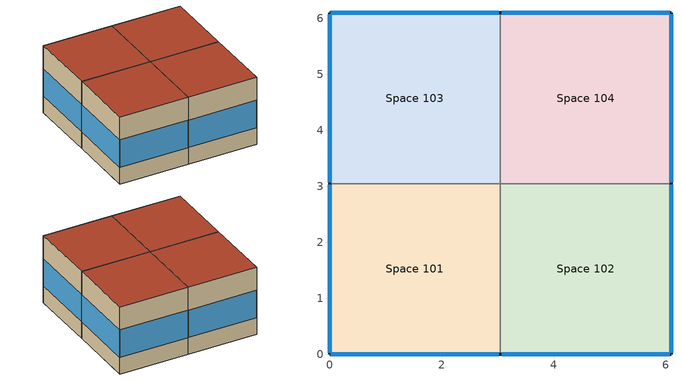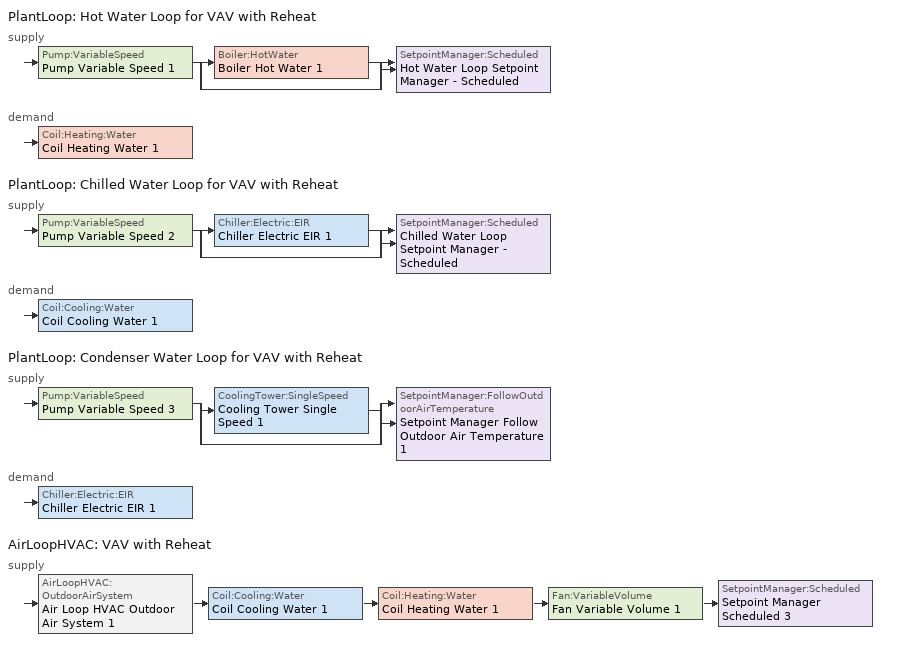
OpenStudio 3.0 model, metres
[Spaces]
Space 101
 floor ground: 3.05,3.05 3.05,0 0,0 0,3.05 z0
 wall outside: 0,3.05 0,0 3.05,0 z0:3.05
 wall to Space 103: 3.05,3.05 0,3.05 z0:3.05
 wall to Space 102: 3.05,0 3.05,3.05 z0:3.05
 window: 0.03,0 3.02,0 / 0,3.02 0,0.03 z0.76:2
 roof outside: 3.05,0 3.05,3.05 0,3.05 0,0 z3.05
Space 102
 floor ground: 6.1,3.05 6.1,0 3.05,0 3.05,3.05 z0
 wall outside: 3.05,0 6.1,0 6.1,3.05 z0:3.05
 wall to Space 104: 6.1,3.05 3.05,3.05 z0:3.05
 window: 6.1,0.03 6.1,3.02 / 3.07,0 6.07,0 z0.76:2
 roof outside: 6.1,0 6.1,3.05 3.05,3.05 3.05,0 z3.05
Space 103
 floor ground: 3.05,6.1 3.05,3.05 0,3.05 0,6.1 z0
 wall outside: 3.05,6.1 0,6.1 0,3.05 z0:3.05
 wall to Space 104: 3.05,3.05 3.05,6.1 z0:3.05
 window: 3.02,6.1 0.03,6.1 / 0,6.07 0,3.07 z0.76:2
 roof outside: 3.05,3.05 3.05,6.1 0,6.1 0,3.05 z3.05
Space 104
 floor ground: 6.1,6.1 6.1,3.05 3.05,3.05 3.05,6.1 z0
 wall outside: 6.1,3.05 6.1,6.1 3.05,6.1 z0:3.05
 window: 6.07,6.1 3.07,6.1 / 6.1,3.07 6.1,6.07 z0.76:2
 roof outside: 6.1,3.05 6.1,6.1 3.05,6.1 3.05,3.05 z3.05
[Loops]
PlantLoop 'Hot Water Loop for VAV with Reheat'
 supply: Pump:VariableSpeed 'Pump Variable Speed 1' > split
  | Boiler:HotWater 'Boiler Hot Water 1'
  | bypass
  join > SetpointManager:Scheduled 'Hot Water Loop Setpoint Manager - Scheduled'
 demand: Coil:Heating:Water 'Coil Heating Water 1'
PlantLoop 'Chilled Water Loop for VAV with Reheat'
 supply: Pump:VariableSpeed 'Pump Variable Speed 2' > split
  | Chiller:Electric:EIR 'Chiller Electric EIR 1'
  | bypass
  join > SetpointManager:Scheduled 'Chilled Water Loop Setpoint Manager - Scheduled'
 demand: Coil:Cooling:Water 'Coil Cooling Water 1'
PlantLoop 'Condenser Water Loop for VAV with Reheat'
 supply: Pump:VariableSpeed 'Pump Variable Speed 3' > split
  | CoolingTower:SingleSpeed 'Cooling Tower Single Speed 1'
  | bypass
  join > SetpointManager:FollowOutdoorAirTemperature 'Setpoint Manager Follow Outdoor Air Temperature 1'
 demand: Chiller:Electric:EIR 'Chiller Electric EIR 1'
AirLoopHVAC 'VAV with Reheat'
 supply: AirLoopHVAC:OutdoorAirSystem 'Air Loop HVAC Outdoor Air System 1' > Coil:Cooling:Water 'Coil Cooling Water 1' > Coil:Heating:Water 'Coil Heating Water 1' > Fan:VariableVolume 'Fan Variable Volume 1' > SetpointManager:Scheduled 'Setpoint Manager Scheduled 3'
[Building]
Building 1: Space Type=189.1-2009 - Office - OpenOffice - CZ4-8; Default Construction Set=189.1-2009 - CZ5 - Office
[Site]
Site 1
[ClimateZones]
Climate Zone Institution Name 1=ASHRAE; Climate Zone Document Name 1=ANSI/ASHRAE Standard 169; Climate Zone Document Year 1=2006; Climate Zone Institution Name 2=CEC; Climate Zone Document Name 2=California Climate Zone Descriptions; Climate Zone Document Year 2=1995
[DefaultConstructionSet]
189.1-2009 - CZ5 - Office: Default Exterior Surface Constructions=Default Surface Constructions 13; Default Interior Surface Constructions=Default Surface Constructions 14; Default Ground Contact Surface Constructions=Default Surface Constructions 15; Default Exterior SubSurface Constructions=Default Sub Surface Constructions 9; Default Interior SubSurface Constructions=Default Sub Surface Constructions 10; Interior Partition Construction=Interior Partition
[DefaultSurfaceConstructions]
Name | Floor Construction | Wall Construction | Roof Ceiling Construction
Default Surface Constructions 13 | ExtSlabCarpet 4in ClimateZone 1-8 | ASHRAE 189.1-2009 ExtWall Mass ClimateZone 5 | ASHRAE 189.1-2009 ExtRoof IEAD ClimateZone 2-5
Default Surface Constructions 14 | Interior Floor | Interior Wall | Interior Ceiling
Default Surface Constructions 15 | ExtSlabCarpet 4in ClimateZone 1-8 | ExtSlabCarpet 4in ClimateZone 1-8 | ExtSlabCarpet 4in ClimateZone 1-8
[Construction]
ExtSlabCarpet 4in ClimateZone 1-8: MAT-CC05 4 HW CONCRETE, CP02 CARPET PAD
Interior Floor: F16 Acoustic tile, F05 Ceiling air space resistance, M11 100mm lightweight concrete
Interior Wall: G01a 19mm gypsum board, F04 Wall air space resistance, G01a 19mm gypsum board
Interior Ceiling: M11 100mm lightweight concrete, F05 Ceiling air space resistance, F16 Acoustic tile
Exterior Door: F08 Metal surface, I01 25mm insulation board
Interior Window: Clear 3mm
Interior Door; Interior Partition: G05 25mm wood
ASHRAE 189.1-2009 ExtRoof IEAD ClimateZone 2-5: Roof Membrane, Roof Insulation [21], Metal Decking
ASHRAE 189.1-2009 ExtWindow ClimateZone 4-5: Theoretical Glass [207]
ASHRAE 189.1-2009 ExtWall Mass ClimateZone 5: 1IN Stucco, 8IN Concrete HW, Wall Insulation [40], 1/2IN Gypsum
[Material] Thermal Absorptance=0.9
Name | Roughness | Thickness {m} | Conductivity {W/m-K} | Density {kg/m3} | Specific Heat {J/kg-K} | Solar Absorptance | Visible Absorptance
MAT-CC05 4 HW CONCRETE | Rough | 0.1016 | 1.311 | 2240 | 836.8 | 0.85 | 0.85
1IN Stucco | Smooth | 0.0253 | 0.6918 | 1858 | 837 | 0.92 | 0.92
8IN Concrete HW | MediumRough | 0.2033 | 1.7296 | 2243 | 837 | 0.65 | 0.65
1/2IN Gypsum | Smooth | 0.0127 | 0.16 | 784.9 | 830 | 0.4 | 0.4
Roof Membrane | VeryRough | 0.0095 | 0.16 | 1121.29 | 1460 | 0.7 | 0.7
Metal Decking | MediumSmooth | 0.0015 | 45.006 | 7680 | 418.4 | 0.6 | 0.6
F16 Acoustic tile | MediumSmooth | 0.0191 | 0.06 | 368 | 590 | 0.3 | 0.3
M11 100mm lightweight concrete | MediumRough | 0.1016 | 0.53 | 1280 | 840 | 0.5 | 0.5
G01a 19mm gypsum board | MediumSmooth | 0.019 | 0.16 | 800 | 1090 | 0.4 | 0.4
F08 Metal surface | Smooth | 0.0008 | 45.28 | 7824 | 500 | 0.7 | 0.7
I01 25mm insulation board | MediumRough | 0.0254 | 0.03 | 43 | 1210 | 0.6 | 0.6
G05 25mm wood | MediumSmooth | 0.0254 | 0.15 | 608 | 1630 | 0.5 | 0.5
Roof Insulation [21] | MediumRough | 0.2105 | 0.049 | 265 | 836.8 | 0.7 | 0.7
Wall Insulation [40] | MediumRough | 0.0794 | 0.0432 | 91 | 837 | 0.5 | 0.5
[Material:NoMass]
CP02 CARPET PAD: Roughness=Smooth; Thermal Resistance {m2-K/W}=0.1; Thermal Absorptance=0.9; Solar Absorptance=0.8; Visible Absorptance=0.8
[Material:AirGap]
Name | Thermal Resistance {m2-K/W}
F05 Ceiling air space resistance | 0.18
F04 Wall air space resistance | 0.15
[DefaultSubSurfaceConstructions]
Name | Fixed Window Construction | Operable Window Construction | Door Construction | Tubular Daylight Dome Construction | Tubular Daylight Diffuser Construction
Default Sub Surface Constructions 9 | ASHRAE 189.1-2009 ExtWindow ClimateZone 4-5 | ASHRAE 189.1-2009 ExtWindow ClimateZone 4-5 | Exterior Door | Interior Window | Interior Window
Default Sub Surface Constructions 10 | Interior Window | Interior Window | Interior Door
[WindowMaterial:Glazing] Optical Data Type=SpectralAverage; Thickness {m}=0.003; Back Side Solar Reflectance at Normal Incidence=0; Back Side Visible Reflectance at Normal Incidence=0; Infrared Transmittance at Normal Incidence=0; Dirt Correction Factor for Solar and Visible Transmittance=1; Solar Diffusing=No
Name | Solar Transmittance at Normal Incidence | Front Side Solar Reflectance at Normal Incidence | Visible Transmittance at Normal Incidence | Front Side Visible Reflectance at Normal Incidence | Front Side Infrared Hemispherical Emissivity | Back Side Infrared Hemispherical Emissivity | Conductivity {W/m-K}
Clear 3mm | 0.837 | 0.075 | 0.898 | 0.081 | 0.84 | 0.84 | 0.9
Theoretical Glass [207] | 0.3311 | 0.6189 | 0.44 | 0.51 | 0.9 | 0.9 | 0.0133
[SpaceType]
189.1-2009 - Office - OpenOffice - CZ4-8: Default Schedule Set=189.1-2009 - Office - OpenOffice - CZ4-8 Schedule Set; Design Specification Outdoor Air Object=189.1-2009 - Office - OpenOffice - CZ4-8 Ventilation; Standards Building Type=Office; Standards Space Type=OpenOffice
[DefaultScheduleSet]
189.1-2009 - Office - OpenOffice - CZ4-8 Schedule Set: Number of People Schedule=Office Work Occ; People Activity Level Schedule=Office Activity; Lighting Schedule=Office Bldg Light; Electric Equipment Schedule=Office Bldg Equip; Infiltration Schedule=Office Infil Quarter On
[Lights:Definition]
189.1-2009 - Office - OpenOffice - CZ4-8 Lights Definition: Design Level Calculation Method=Watts/Area; Watts per Space Floor Area {W/m2}=10.6563
[Lights]
189.1-2009 - Office - OpenOffice - CZ4-8 Lights: Lights Definition=189.1-2009 - Office - OpenOffice - CZ4-8 Lights Definition; Space or SpaceType=189.1-2009 - Office - OpenOffice - CZ4-8
[DesignSpecification:OutdoorAir]
189.1-2009 - Office - OpenOffice - CZ4-8 Ventilation: Outdoor Air Method=Sum; Outdoor Air Flow per Person {m3/s-person}=0.00943895
[People:Definition]
189.1-2009 - Office - OpenOffice - CZ4-8 People Definition: Number of People Calculation Method=People/Area; People per Space Floor Area {person/m2}=0.0565105; Fraction Radiant=0.3
[People]
189.1-2009 - Office - OpenOffice - CZ4-8 People: People Definition=189.1-2009 - Office - OpenOffice - CZ4-8 People Definition; Space or SpaceType=189.1-2009 - Office - OpenOffice - CZ4-8
[SpaceInfiltration:DesignFlowRate]
189.1-2009 - Office - OpenOffice - CZ4-8 Infiltration: Space or SpaceType=189.1-2009 - Office - OpenOffice - CZ4-8; Design Flow Rate Calculation Method=Flow/ExteriorArea; Flow per Exterior Surface Area {m3/s-m2}=0.000226568
[ElectricEquipment:Definition]
189.1-2009 - Office - OpenOffice - CZ4-8 Electric Equipment Definition: Design Level Calculation Method=Watts/Area; Watts per Space Floor Area {W/m2}=7.64238
[ElectricEquipment]
189.1-2009 - Office - OpenOffice - CZ4-8 Electric Equipment: Electric Equipment Definition=189.1-2009 - Office - OpenOffice - CZ4-8 Electric Equipment Definition; Space or SpaceType=189.1-2009 - Office - OpenOffice - CZ4-8
[BuildingStory]
Building Story 1: Nominal Z Coordinate {m}=0; Nominal Floor to Floor Height {m}=3.048
[Space] Building Story=Building Story 1
Space 101; Space 102; Space 103; Space 104
[PlantLoop] Glycol Concentration=0; Plant Loop Volume {m3}=Autocalculate; Load Distribution Scheme=Optimal
Name | Fluid Type
Hot Water Loop for VAV with Reheat | Water
Chilled Water Loop for VAV with Reheat; Condenser Water Loop for VAV with Reheat
[Sizing:Plant] Sizing Option=NonCoincident; Zone Timesteps in Averaging Window=1; Coincident Sizing Factor Mode=None
Name | Loop Type | Design Loop Exit Temperature {C} | Loop Design Temperature Difference {deltaC}
Hot Water Loop for VAV with Reheat | Heating | 55 | 11
Chilled Water Loop for VAV with Reheat | Cooling | 7.3 | 5
Condenser Water Loop for VAV with Reheat | Condenser | 29.4 | 5.6
[Pump:VariableSpeed] Pump Control Type=Intermittent; Skin Loss Radiative Fraction=0.5; Design Power Sizing Method=PowerPerFlowPerPressure; Design Electric Power per Unit Flow Rate {W/(m3/s)}=348701.1; Design Shaft Power per Unit Flow Rate per Unit Head {W-s/m3-Pa}=1.28205; Design Minimum Flow Rate Fraction=0
Pump Variable Speed 1; Pump Variable Speed 2; Pump Variable Speed 3
[Boiler:HotWater]
Boiler Hot Water 1: Efficiency Curve Temperature Evaluation Variable=LeavingBoiler; Normalized Boiler Efficiency Curve=Boiler Efficiency; Water Outlet Upper Temperature Limit {C}=99; Boiler Flow Mode=ConstantFlow; Parasitic Electric Load {W}=0; Sizing Factor=1
[Chiller:Electric:EIR]
Chiller Electric EIR 1: Reference Capacity {W}=Autosize; Reference COP {W/W}=5.5; Reference Chilled Water Flow Rate {m3/s}=Autosize; Cooling Capacity Function of Temperature Curve=Curve Biquadratic 1; Electric Input to Cooling Output Ratio Function of Temperature Curve=Curve Biquadratic 2; Electric Input to Cooling Output Ratio Function of Part Load Ratio Curve=Curve Quadratic 1; Condenser Type=WaterCooled; Design Heat Recovery Water Flow Rate {m3/s}=Autosize; Sizing Factor=1; Basin Heater Capacity {W/K}=0; Basin Heater Setpoint Temperature {C}=10; Condenser Heat Recovery Relative Capacity Fraction=1
[CoolingTower:SingleSpeed]
Cooling Tower Single Speed 1: Design Water Flow Rate {m3/s}=autosize; Design Air Flow Rate {m3/s}=autosize; Fan Power at Design Air Flow Rate {W}=autosize; U-Factor Times Area Value at Design Air Flow Rate {W/K}=autosize; Air Flow Rate in Free Convection Regime {m3/s}=autosize; U-Factor Times Area Value at Free Convection Air Flow Rate {W/K}=autosize; Performance Input Method=UFactorTimesAreaAndDesignWaterFlowRate; Free Convection Capacity {W}=0; Basin Heater Capacity {W/K}=0; Evaporation Loss Mode=LossFactor; Evaporation Loss Factor {percent/K}=0.2; Drift Loss Percent {percent}=0.008; Blowdown Calculation Mode=ConcentrationRatio; Blowdown Concentration Ratio=3; Capacity Control=FanCycling; Number of Cells=1; Cell Control=MinimalCell; Cell Minimum  Water Flow Rate Fraction=0.33; Cell Maximum Water Flow Rate Fraction=2.5; Sizing Factor=1; Free Convection Air Flow Rate Sizing Factor=0.1; Free Convection U-Factor Times Area Value Sizing Factor=0.1; Heat Rejection Capacity and Nominal Capacity Sizing Ratio=1.25; Free Convection Nominal Capacity Sizing Factor=0.1; Design Inlet Air Dry-Bulb Temperature {C}=35; Design Inlet Air Wet-Bulb Temperature {C}=25.6; Design Approach Temperature {deltaC}=autosize; Design Range Temperature {deltaC}=autosize
[SetpointManager:FollowOutdoorAirTemperature]
Setpoint Manager Follow Outdoor Air Temperature 1: Control Variable=Temperature; Reference Temperature Type=OutdoorAirWetBulb; Offset Temperature Difference {deltaC}=1.5; Maximum Setpoint Temperature {C}=80; Minimum Setpoint Temperature {C}=6
[AirLoopHVAC]
VAV with Reheat: Availability Schedule=Always On Discrete; Design Supply Air Flow Rate {m3/s}=AutoSize
[Sizing:System]
VAV with Reheat: Type of Load to Size On=Sensible; Design Outdoor Air Flow Rate {m3/s}=Autosize; Central Heating Maximum System Air Flow Ratio=0.3; Preheat Design Temperature {C}=7; Preheat Design Humidity Ratio {kg-H2O/kg-Air}=0.008; Precool Design Temperature {C}=12.8; Precool Design Humidity Ratio {kg-H2O/kg-Air}=0.008; Central Cooling Design Supply Air Temperature {C}=12.8; Central Heating Design Supply Air Temperature {C}=12.8; Sizing Option=NonCoincident; 100% Outdoor Air in Cooling=Yes; 100% Outdoor Air in Heating=Yes; Central Cooling Design Supply Air Humidity Ratio {kg-H2O/kg-Air}=0.0085; Central Heating Design Supply Air Humidity Ratio {kg-H2O/kg-Air}=0.008; Cooling Design Air Flow Method=DesignDay; Cooling Design Air Flow Rate {m3/s}=0; Heating Design Air Flow Method=DesignDay; Heating Design Air Flow Rate {m3/s}=0; System Outdoor Air Method=ZoneSum; Zone Maximum Outdoor Air Fraction=1; Cooling Supply Air Flow Rate Per Floor Area {m3/s-m2}=0.00996765; Cooling Fraction of Autosized Cooling Supply Air Flow Rate=1; Cooling Supply Air Flow Rate Per Unit Cooling Capacity {m3/s-W}=3.94755e-05; Heating Supply Air Flow Rate Per Floor Area {m3/s-m2}=0.00996765; Heating Fraction of Autosized Heating Supply Air Flow Rate=1; Heating Fraction of Autosized Cooling Supply Air Flow Rate=1; Heating Supply Air Flow Rate Per Unit Heating Capacity {m3/s-W}=3.15882e-05; Cooling Design Capacity Method=CoolingDesignCapacity; Cooling Design Capacity {W}=autosize; Cooling Design Capacity Per Floor Area {W/m2}=234.7; Fraction of Autosized Cooling Design Capacity=1; Heating Design Capacity Method=HeatingDesignCapacity; Heating Design Capacity {W}=autosize; Heating Design Capacity Per Floor Area {W/m2}=157; Fraction of Autosized Heating Design Capacity=1; Central Cooling Capacity Control Method=OnOff
[Fan:VariableVolume]
Fan Variable Volume 1: Availability Schedule=Always On Discrete; Fan Total Efficiency=0.6045; Pressure Rise {Pa}=500; Maximum Flow Rate {m3/s}=Autosize; Fan Power Minimum Flow Rate Input Method=FixedFlowRate; Fan Power Minimum Flow Fraction=0; Fan Power Minimum Air Flow Rate {m3/s}=0; Motor Efficiency=0.93; Motor In Airstream Fraction=1; Fan Power Coefficient 1=0.0407599; Fan Power Coefficient 2=0.088045; Fan Power Coefficient 3=-0.0729261; Fan Power Coefficient 4=0.94374; Fan Power Coefficient 5=0
[Coil:Heating:Water]
Coil Heating Water 1: Availability Schedule=Always On Discrete
[Coil:Cooling:Water]
Coil Cooling Water 1: Availability Schedule=Always On Discrete
[Controller:OutdoorAir]
Controller Outdoor Air 1: Minimum Outdoor Air Flow Rate {m3/s}=0; Maximum Outdoor Air Flow Rate {m3/s}=Autosize; Economizer Control Type=NoEconomizer; Economizer Control Action Type=ModulateFlow; Economizer Maximum Limit Dry-Bulb Temperature {C}=28; Economizer Maximum Limit Enthalpy {J/kg}=64000; Economizer Minimum Limit Dry-Bulb Temperature {C}=-100; Lockout Type=NoLockout; Minimum Limit Type=FixedMinimum; Controller Mechanical Ventilation=Controller Mechanical Ventilation 1; High Humidity Control=No; Heat Recovery Bypass Control Type=BypassWhenWithinEconomizerLimits
[Controller:MechanicalVentilation]
Controller Mechanical Ventilation 1: Availability Schedule=Always On Discrete; System Outdoor Air Method=ZoneSum
[AirLoopHVAC:OutdoorAirSystem]
Air Loop HVAC Outdoor Air System 1: Controller=Controller Outdoor Air 1
[Controller:WaterCoil] Minimum Actuated Flow {m3/s}=0
Name | Water Coil | Action
Controller Water Coil 1 | Coil Heating Water 1 | Normal
Controller Water Coil 2 | Coil Cooling Water 1 | Reverse
[SetpointManager:Scheduled] Control Variable=Temperature
Name | Schedule
Setpoint Manager Scheduled 3 | Supply Air Temp
Hot Water Loop Setpoint Manager - Scheduled | Hot Water Loop Loop Temperature Ruleset
Chilled Water Loop Setpoint Manager - Scheduled | Chilled Water Loop Loop Temperature Ruleset
[Schedule:Constant]
Always On Discrete: Value=1
[Schedule:Ruleset]
Name | Default Day Schedule | Summer Design Day Schedule | Winter Design Day Schedule
Office Bldg Light | Office Bldg Light Default Schedule | Office Bldg Light Summer Design Day | Office Bldg Light Winter Design Day
Office Activity | Office Activity Default Schedule | Office Activity Summer Design Day | Office Activity Winter Design Day
Office Infil Quarter On | Office Infil Quarter On Default Schedule | Office Infil Quarter On Summer Design Day | Office Infil Quarter On Winter Design Day
Office Bldg Equip | Office Bldg Equip Default Schedule | Office Bldg Equip Summer Design Day | Office Bldg Equip Winter Design Day
Office Work Occ | Office Bldg Occ Default Schedule | Office Bldg Occ Summer Design Day | Office Bldg Occ Winter Design Day
Supply Air Temp | Supply Air Temp Default
Hot Water Loop Loop Temperature Ruleset | Hot Water Loop Temperature - Default
Chilled Water Loop Loop Temperature Ruleset | Chilled Water Loop Temperature - Default
[Schedule:Day]
Office Bldg Light Default Schedule: 5, 0, 0.05, 7, 0, 0.1, 8, 0, 0.3, 17, 0, 0.9, 18, 0, 0.7, 20, 0, 0.5, 22, 0, 0.3, 23, 0, 0.1, 24, 0, 0.05
Office Bldg Light Summer Design Day; Office Infil Quarter On Rule 1 Day Schedule; Office Bldg Equip Summer Design Day: 24, 0, 1
Office Bldg Light Winter Design Day; Office Bldg Equip Winter Design Day; Office Bldg Occ Winter Design Day; Office Bldg Occ Rule 1 Day Schedule: 24, 0, 0
Office Bldg Light Rule 1 Day Schedule: 24, 0, 0.05
Office Bldg Light Rule 2 Day Schedule: 6, 0, 0.05, 8, 0, 0.1, 14, 0, 0.5, 17, 0, 0.15, 24, 0, 0.05
Office Activity Default Schedule; Office Activity Summer Design Day; Office Activity Winter Design Day: 24, 0, 132
Office Infil Quarter On Default Schedule; Office Infil Quarter On Summer Design Day: 6, 0, 1, 22, 0, 0.25, 24, 0, 1
Office Infil Quarter On Winter Design Day; Office Infil Quarter On Rule 2 Day Schedule: 6, 0, 1, 18, 0, 0.25, 24, 0, 1
Office Bldg Equip Default Schedule: 8, 0, 0.4, 12, 0, 0.9, 13, 0, 0.8, 17, 0, 0.9, 18, 0, 0.8, 20, 0, 0.6, 22, 0, 0.5, 24, 0, 0.4
Office Bldg Equip Rule 1 Day Schedule: 24, 0, 0.3
Office Bldg Equip Rule 2 Day Schedule: 6, 0, 0.3, 8, 0, 0.4, 14, 0, 0.5, 17, 0, 0.35, 24, 0, 0.3
Office Bldg Occ Default Schedule: 6, 0, 0, 7, 0, 0.1, 8, 0, 0.2, 12, 0, 0.85, 13, 0, 0.5, 17, 0, 0.85, 18, 0, 0.7, 20, 0, 0.4, 22, 0, 0.1, 24, 0, 0.05
Office Bldg Occ Summer Design Day: 6, 0, 0, 22, 0, 1, 24, 0, 0.05
Office Bldg Occ Rule 2 Day Schedule: 6, 0, 0, 8, 0, 0.1, 14, 0, 0.4, 17, 0, 0.1, 24, 0, 0
Supply Air Temp Default: 24, 0, 12.7778
Hot Water Loop Temperature - Default: 24, 0, 55
Chilled Water Loop Temperature - Default: 24, 0, 7.3
[Schedule:Rule] Apply Monday=No; Apply Tuesday=No; Apply Wednesday=No; Apply Thursday=No; Apply Friday=No; Date Specification Type=DateRange; Start Month=1; Start Day=1; End Month=12; End Day=31
Name | Schedule Ruleset | Rule Order | Day Schedule | Apply Sunday | Apply Saturday
Office Bldg Light Rule 1 | Office Bldg Light | 0 | Office Bldg Light Rule 1 Day Schedule | Yes | No
Office Bldg Light Rule 2 | Office Bldg Light | 1 | Office Bldg Light Rule 2 Day Schedule | No | Yes
Office Infil Quarter On Rule 1 | Office Infil Quarter On | 0 | Office Infil Quarter On Rule 1 Day Schedule | Yes | No
Office Infil Quarter On Rule 2 | Office Infil Quarter On | 1 | Office Infil Quarter On Rule 2 Day Schedule | No | Yes
Office Bldg Equip Rule 1 | Office Bldg Equip | 0 | Office Bldg Equip Rule 1 Day Schedule | Yes | No
Office Bldg Equip Rule 2 | Office Bldg Equip | 1 | Office Bldg Equip Rule 2 Day Schedule | No | Yes
Office Work Occ Rule 1 | Office Work Occ | 0 | Office Bldg Occ Rule 1 Day Schedule | Yes | No
Office Work Occ Rule 2 | Office Work Occ | 1 | Office Bldg Occ Rule 2 Day Schedule | No | Yes
[Curve:Biquadratic]
Name | Coefficient1 Constant | Coefficient2 x | Coefficient3 x**2 | Coefficient4 y | Coefficient5 y**2 | Coefficient6 x*y | Minimum Value of x | Maximum Value of x | Minimum Value of y | Maximum Value of y | Input Unit Type for X | Input Unit Type for Y | Output Unit Type
Boiler Efficiency | 1 | 0 | 0 | 0 | 0 | 0 | 0 | 1 | 0 | 1 | Dimensionless | Dimensionless | Dimensionless
Curve Biquadratic 1 | 1.02152 | 0.0370359 | 0.000233248 | -0.00389405 | -6.52536e-05 | -0.000268045 | 5 | 10 | 24 | 35
Curve Biquadratic 2 | 0.701769 | -0.00452016 | 0.00053311 | -0.00549821 | 0.000544579 | -0.000729032 | 5 | 10 | 24 | 35
[Curve:Quadratic]
Curve Quadratic 1: Coefficient1 Constant=0.0636912; Coefficient2 x=0.584888; Coefficient3 x**2=0.352803; Minimum Value of x=0; Maximum Value of x=1
